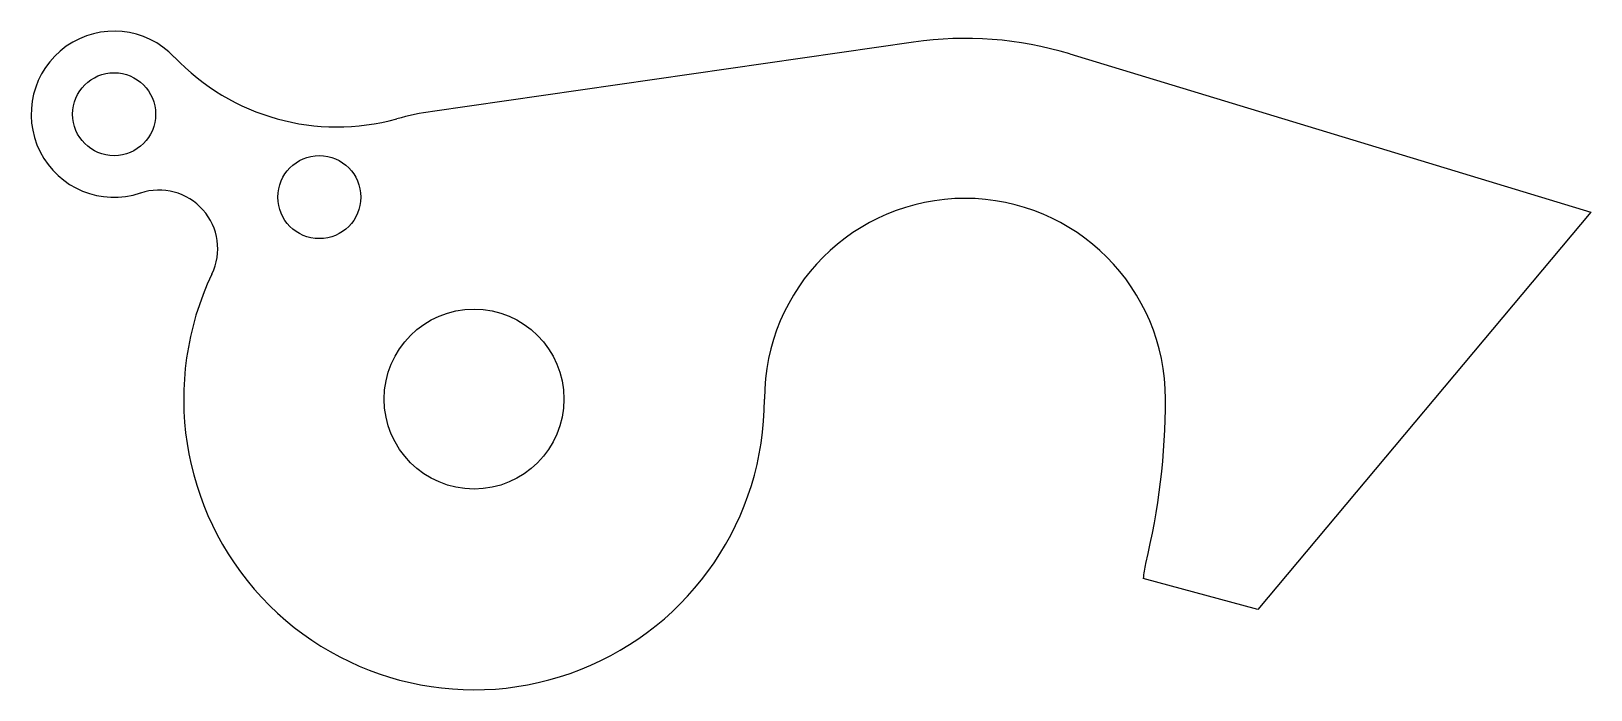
# Model space of a CAD drawing. Header units: millimetres. Extents: x -32 to 81, y -21 to 27.
import ezdxf

# ---------------------------------------------------------------- set-up
doc = ezdxf.new("R2010")
doc.units = ezdxf.units.MM

msp = doc.modelspace()

# ---------------------------------------------------------------- linework, layer by layer
at = {"color": 7, "linetype": 'Continuous', "lineweight": 25}
for p, q in [((-3, 20.79), (31.78, 25.8)), ((43.07, 24.94), (80.75, 13.5)), ((80.75, 13.5), (56.68, -15.19)), ((56.68, -15.19), (48.39, -12.97))]:
    msp.add_line(p, q, dxfattribs=at)
for centre, radius in [((-26.03, 20.58), 3), ((-11.19, 14.59), 3), ((0, 0), 6.5)]:
    msp.add_circle(centre, radius, dxfattribs=at)
for centre, radius, start, end in [((-26.03, 20.58), 6, 43.5191, 288.4539), ((35.5, 0), 26.06, 73.1114, 98.2024), ((-9.91, 35.88), 16.22, 223.5191, 285.4465), ((0, 0), 21, 98.2024, 105.4465), ((-22.78, 10.86), 4.24, 334.5141, 108.4539), ((35.5, 0), 14.5, 0, 180), ((0, 0), 21, 154.5141, 0), ((0, 0), 50, 346.2473, 0), ((55.16, -13.5), 6.79, 166.2473, 175.4943)]:
    msp.add_arc(centre, radius, start, end, dxfattribs=at)

doc.saveas('drawing.dxf')
